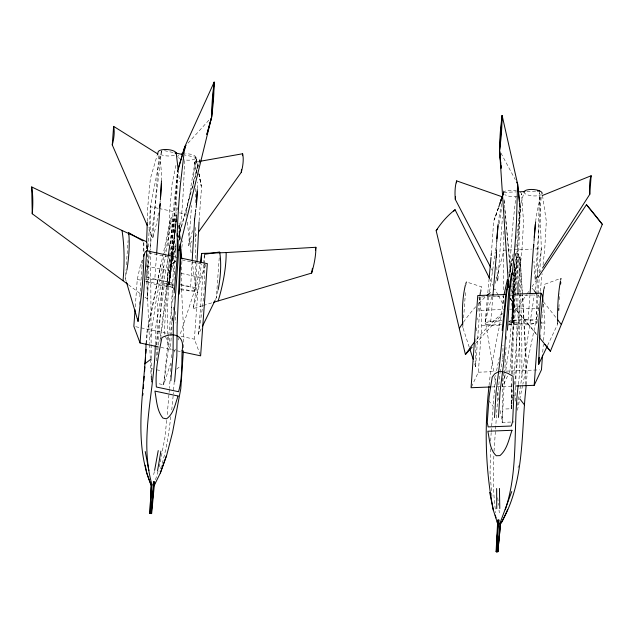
<?xml version="1.0" encoding="UTF-8"?>
<svg xmlns="http://www.w3.org/2000/svg" width="634" height="634" viewBox="0 0 634 634"><rect width="100%" height="100%" fill="white"/><g stroke="black" fill="none" stroke-linecap="round" stroke-linejoin="round"><path stroke-width="0.48" stroke-dasharray="3.17 2.38" d="M167.305 340.236L167.305 335.307M167.305 334.324L167.313 306.721L171.323 255.637M195.66 227.455L195.518 287.717L179.898 335.307M195.692 212.636L195.7 208.689M195.716 202.761L195.755 185.968M195.779 175.103L195.819 157.319L184.423 154.902M143.91 251.611L143.839 241.459L142.983 253.299M181.918 261.367C179.913 291.204 184.684 320.891 183.361 350.681M490.502 448.777L490.058 473.012L492.063 497.73M502.651 377.848L502.199 422.395L514.039 421.943M502.865 357.061L502.984 345.181M503.412 303.607L503.491 295.69M503.554 289.754L503.895 229.587M161.48 181.007L161.512 178.162A81.081 27.563 -78 0 0 158.865 154.625L152.786 238.265L148.063 227.392M197.325 188.623L197.356 185.77A81.081 27.563 -78 0 0 197.269 181.958M505.853 408.962L511.21 408.764L511.654 375.304M511.662 374.322L512.058 344.801L517.281 257.38L520.086 256.905L517.907 253.806L515.569 252.538M156.677 360.912L156.907 346.172M156.923 345.189L157.541 304.883L171.537 218.92L170.649 218.35L173.803 215.703L176.49 214.855M515.442 401.163L517.051 322.151L507.271 322.524M184.565 160.553L183.67 184.431A988.731 861.971 52 0 1 180.848 223.319L178.859 242.259M536.927 294.62L536.324 319.29L522.86 384.149M536.95 293.637L537.331 277.851M537.355 276.86L539.383 192.982M496.509 248.647L496.676 242.862M533.979 243.361L534.058 240.468M175.887 218.833L174.873 219.253L173.51 267.35L171.442 306.753L172.02 321.224M512.747 397.074L511.21 408.764L511.963 383.182M512.224 374.329L514.253 305.461M493.87 456.052C492.8 474.953 493.078 493.934 495.804 512.7M494.021 451.226L498.237 390.433L499.98 373.347M512.399 303.781L511.892 322.341L513.429 295.848M147.302 221.448L147.785 206.7L150.337 178.709L157.121 155.465M173.756 288.121L169.706 286.726L167.233 285.062L168.161 256.556M168.517 245.746L169.643 211.344L172.194 183.345L176.149 164.436M475.896 338.714L475.587 366.666L473.772 361.087M509.744 275.457L510.378 260.194A988.731 882.346 -37.6 0 1 513.199 221.306L515.894 196.643M513.794 293.867L512.431 322.326L514.546 303.702A1232.639 1103.033 -38.2 0 0 518.557 255.066L520.348 208.388L514.309 292.868M513.833 292.892L514.879 262.444M515.109 255.565L515.18 253.6M487.459 296.767L485.026 323.887L490.589 325.401L501.439 325.702M513.469 294.865L514.665 262.452M508.484 325.107L514.166 323.403L514.19 322.777L513.223 322.183L508.626 321.264M508.785 323.609C517.923 325.393 528.17 325.884 536.95 322.54L536.974 321.906C528.138 318.775 517.907 319.734 508.848 321.755M155.298 344.722L155.742 327.128L168.2 256.453M514.237 293.851L512.201 322.334L514.309 267.936M514.348 266.946L514.499 262M512.431 322.326L513.492 302.711L511.963 286.021M173.978 280.204L175.927 241.808M180.698 289.762L189.487 290.927L195.399 290.38L196.936 263.189M199.092 220.862L201.549 187.268L198.989 174.025M505.417 359.106L502.199 422.395L500.099 409.746M505.615 355.151L506.019 347.242M506.415 339.333L506.566 336.369M147.88 253.782L146.636 277.335L149.624 343.58M148.245 246.911L150.369 206.668L161.63 150.06M509.316 297.504L513.492 302.711L512.201 322.334L513.175 302.719L511.86 287.994M490.692 441.05L491.168 432.65M146.074 343.485L146.684 333.104L170.649 218.35M195.581 289.762L190.62 287.162L192.11 261.771M146.502 343.612L147.08 335.061L160.695 264.632M491.223 431.714L495.542 375.486M157.557 354.961L157.826 351.014M157.898 350.023L158.167 346.077M158.231 345.094L163.643 266.153M171.386 254.662L173.819 219.324L174.873 219.253M170.665 371.5L171.212 363.647M171.616 357.75L171.893 353.827M512.129 322.334L514.103 293.851M514.166 292.868L520.031 208.404L517.407 231.339M538.06 294.786L536.324 319.29L509.871 320.305M538.131 293.811L539.241 278.128M539.653 272.248L541.317 248.726L539.431 191.008M126.182 281.266L125.35 278.469L125.992 269.704M126.34 264.83L128.116 240.476M135.264 306.785L137.253 279.435L140.534 264.766L142.515 259.322M139.25 304.597L139.472 301.641M139.829 296.704L142.626 258.236M173.724 285.126C168.398 281.131 161.147 280.751 154.775 279.554L156.59 254.194M172.48 257.618A1232.639 1077.562 52.6 0 1 171.608 265.955L169.436 284.381L172.091 255.93M171.98 326.859L170.348 349.405L164.119 332.747L167.527 285.863L170.808 271.201L175.444 258.49L177.044 257.245M172.408 320.97L172.765 316.073M173.193 310.192L173.55 305.287M173.978 299.406L174.334 294.501M169.991 380.828L169.436 388.333M170.261 377.095L170.395 375.233M174.239 381.525L173.296 393.888M192.062 241.078L188.631 245.873L191.563 205.527M192.847 187.815L194.709 162.233L199.496 161.385M200.273 354.913L194.392 339.174L197.8 292.298L201.089 277.629L205.717 264.917L207.318 263.673M201.176 328.887L198.577 334.221L203.665 264.18M203.736 263.197L204.314 255.304M215.465 299.565L216.329 297.79L219.229 257.848M469.239 347.163L462.891 327.659L463.034 325.71M463.597 317.911L465.578 290.634M466.006 284.793L466.22 281.868L481.388 286.758L481.032 291.688M475.587 366.666L480.675 296.625M471.466 386.859L478.345 372.206L481.753 325.321L481.008 310.311L478.9 297.037L495.669 296.395M495.986 277.518L497.809 281.028L502.461 217.074M503.618 372.792L502.619 386.518L508.69 373.584M537.291 276.289L535.175 279.602L541.246 195.961A81.081 22.816 87.8 0 0 535.976 218.825L535.746 220.711M540.628 337.613L540.842 334.657M541.27 328.737L541.777 321.826M542.062 317.88L542.49 311.968M542.847 307.03L543.061 304.074M544.138 289.278L544.495 284.341L561.042 278.239L560.9 280.188M542.736 352.211L543.306 344.397M543.592 340.49L544.868 322.904L543.52 304.106M547.57 345.482L557.714 324.029L557.857 322.08M558.919 307.466L559.133 304.542M559.489 299.676L559.909 293.827M172.163 257.776L169.143 284.317L171.259 255.835M171.331 254.852L177.607 170.395L172.646 216.812A1232.639 1077.641 52.6 0 0 170.673 243.931M528.098 320.13L529.961 294.77M172.44 255.827L169.215 284.333L171.394 255.867M171.465 254.884L177.916 170.467L175.832 217.486A1232.639 1077.562 52.6 0 1 172.575 256.691M169.365 389.292L167.083 416.506M525.396 384.656C526.141 342.098 522.154 299.438 520.086 256.905L522.503 294.041M511.21 408.764L512.724 390.029M513.92 375.249L519.587 305.255L519.04 257.317M144.909 297.14L147.254 298.907L148.007 288.803A102.55 32.485 -83.9 0 0 147.999 254.789M169.143 284.317L171.576 257.84M169.436 284.381L171.061 264.782L176.03 246.689M176.03 245.683L170.76 264.719L168.921 284.27L169.547 265.519A1232.639 1077.641 52.6 0 1 169.944 257.079M485.05 323.261L490.74 321.557L492.872 296.221M526.22 384.632L527.092 374.274L522.567 295.024M515.394 253.346L515.236 255.193A1232.639 1102.97 -38.2 0 0 515.085 257.063M515.949 246.88L516.187 244.106M514.317 267.786L515.68 257.079L516.686 257.325L509.57 344.674L505.401 372.903M487.808 292.845L489.06 279.111M491.374 253.6L493.712 220.981L498.276 207.912M160.632 338.588L164.856 306.436L170.578 247.664M170.942 243.749L173.225 219.277L171.537 218.92M173.145 395.806L171.759 409.857M169.215 284.333L171.061 264.782L176.537 260.352M516.702 238.63L517.32 232.25M489.052 385.543C491.738 355.896 500.995 327.303 503.412 297.56L503.832 295.666M518.303 384.426C522.59 355.452 516.884 326.161 517.986 297.005M168.612 336.519L163.659 384.759L157.034 383.348M168.715 335.529L172.963 294.184M173.367 290.245L173.573 288.272M514.166 323.403L517.067 296.054M518.414 283.35L521.933 250.137L523.541 222.066L521.616 194.004M536.95 322.54L538.092 311.793M538.195 310.811L538.916 303.971M540.263 291.275L542.125 273.69M543.053 264.901L544.709 249.265L546.326 221.195L542.593 196.112M172.551 254.844L176.672 218.476M166.647 420.342L164.959 437.325L160.101 463.066M172.274 256.794L176.743 217.486M477.893 311.286L479.732 296.791M172.202 254.947L176.783 215.592M161.519 151.043L146.636 277.335L173.47 283.033M159.919 341.449L168.763 267.239M171.695 256.849L176.72 214.569M177.306 209.648L177.544 207.683M498.269 223.081L498.617 220.26A81.081 22.816 87.8 0 1 502.065 203.165M518.073 467.67L518.319 465.736M159.99 202.729L160.236 200.82M195.589 212.255L196.08 208.428M511.091 293.098L510.346 298.939L513.175 302.719M511.218 292.123L514.19 268.761M514.412 384.426L519.674 344.508L519.587 305.255M151.621 380.186L152.136 376.279M156.297 344.967L164.491 283.327L173.875 285.324M172.733 316.176L163.659 384.759L171.315 361.428M181.807 247.593L182.719 240.73M185.96 216.234L186.214 214.276L177.496 212.43M169.936 243.844L173.803 215.703M170.8 416.673C168.589 435.082 165.886 453.54 159.72 471.117M488.862 296.831L485.375 321.24L493.949 372.792M489.559 291.949L495.281 251.928M495.423 250.953L496.676 242.164M499.323 223.612L501.7 207.017M543.679 290.071L544.495 284.341M150.781 336.725L155.552 304.225L164.436 254.179M504.68 377.777L505.258 373.878M517.55 405.269L534.335 294.715M535.08 289.817L541.317 248.726L535.421 248.956M202.444 305.778L193.18 308.655L200.019 264.101M158.516 212.81L158.12 215.251A81.081 27.563 -78 0 1 152.786 238.265M186.38 213.309L195.819 157.319M198.577 334.221L202.595 306.587A176.403 68.71 -76.7 0 0 203.799 293.558M480.39 292.496L481.388 286.758M509.482 277.058L512.676 258.894M164.618 253.22L171.101 218.746M508.967 277.24L512.74 257.095M500.155 372.404L502.493 360.096M502.675 359.153L503.214 356.316M517.431 410.285L522.662 385.115M496.541 370.755L499.354 357.528M508.88 272.937L513.096 253.988M153.65 474.628L154.53 470.959M158.032 471.363L155.068 481.238M159.182 466.751L159.871 463.985M491.818 296.601L485.375 321.24L502.033 320.606M495.281 283.327L503.951 250.161L531.482 249.107M193.18 308.655L195.668 298.923A102.55 36.891 -72.1 0 0 201.2 264.307M518.255 213.595L519.761 208.007M521.021 203.356L524.041 192.181A9.082 3.202 4.2 0 0 530.92 195.676A9.082 3.202 4.2 0 0 541.032 194.757M178.384 238.115L200.106 159.071M178.4 237.116L200.542 157.145M167.233 285.062L168.557 284.024L173.328 283.897M174.382 352.1L175.911 347.432M178.36 339.967L179.588 336.234M498.467 207.841L494.393 219.927L498.451 207.889M509.094 372.721L509.902 370.993L513.31 324.117L512.565 309.107L510.457 295.832L518.35 295.531M539.415 272.977L542.07 268.832M532.021 286.695L537.466 278.492M536.665 334.657L516.052 309.78L526.521 294.667M527.068 293.875L528.724 291.489M194.923 237.076L197.214 233.883M188.068 143.11L210.306 118.606M475.445 343.588L502.168 314.519M502.453 313.196L498.744 316.39A102.55 50.593 -50.4 0 0 475.46 340.894M176.601 369.131L180.476 366.103M170.76 264.719L175.816 260.899M145.558 279.8L148.713 279.198L154.775 279.554M173.542 285.744C164.412 287.289 154.577 284.832 146.153 281.203M203.363 305.493L212.628 302.608M490.74 321.557L501.621 320.899M503.792 192.371L516.314 191.896M526.909 191.492L537.505 191.088M496.652 296.363L503.554 296.094M519.333 295.492L537.085 294.81M481.008 310.311L503.689 309.447M509.609 309.218L539.193 308.084M481.753 325.321L501.478 324.568M508.381 324.299L536.974 323.205M540.921 323.055L544.868 322.904M478.345 372.206L495.114 371.564M505.956 371.144L539.486 369.868M491.77 386.93L512.486 386.138M173.225 219.277L173.819 219.324M516.686 257.325L517.281 257.38M180.262 284.714L190.62 287.162M164.483 150.662L173.978 152.683M158.12 208.309L150.369 206.668L150.615 250.042M159.086 208.515L176.529 212.224M174.199 256.643L176.093 257.039M148.95 252.871L175.444 258.49M182.061 259.9L205.717 264.917M140.534 264.766L142.428 265.171M146.208 265.979L174.596 272.002M181.213 273.405L201.089 277.629M181.142 284.666L195.518 287.717L192.173 261.279M137.253 279.435L141.033 280.244M145.765 281.25L173.201 287.075M180.769 288.676L197.8 292.298M135.739 326.724L167.907 333.555M181.15 336.361L194.392 339.174M160.885 347.4L180.753 351.616M151.407 368.671L153.119 369.036M156.543 369.765L161.678 370.85M128.488 284.793L140.217 293.613M516.052 309.78L521.069 315.534A102.55 6.681 52.3 0 1 536.309 333.73M488.6 400.506L493.022 406.236M500.955 153.095L515.268 179.588M498.023 294.865L494.853 288.914A79.456 39.11 -51.1 0 0 492.872 290.475M498.475 295.713L503.459 305.057M491.413 268.745L493.696 273.135M489.987 279.237L493.965 287.154M197.895 168.343L195.882 157.937A9.082 3.202 4.2 0 0 185.762 153.674M197.729 167.653L195.882 157.937A9.082 3.202 4.2 0 1 183.4 159.673M198.838 173.486L201.24 186.119L198.925 173.542M195.898 157.105L197.856 167.741M494.599 376.683L495.891 384.458M497.183 392.24L498.483 400.022M187.204 222.114L191.175 253.441M178.217 170.166L179.581 181.665M497.73 497.745L498.522 505.306M499.021 510.029L499.315 512.866M503.253 190.786L503.523 193.735M504.062 199.623L510.711 272.271M503.261 191.769L503.436 193.735M504.046 200.606L504.49 205.519M504.838 209.442L510.457 272.287M179.097 225.419L180.167 239.026M179.057 225.522L180.064 239.28M179.097 223.049L180.199 239.533M175.222 311.484L175.935 323.094M179.05 225.712L179.874 240.405M178.764 225.53L179.525 242.093M204.425 255.288L204.711 263.649M149.664 344.571L150.29 358.416M150.329 359.407L151.36 382.143L151.233 359.47M519.515 257.222L520.665 292.337M520.696 293.312L521.83 344.207L521.901 377.119M204.734 264.521L204.592 279.158A176.403 68.71 -76.7 0 1 203.934 291.711M146.937 263.451L147.254 298.907M150.623 251.032L151.138 343.699M151.146 344.682L151.225 358.487M517.907 253.806L517.962 283.263M169.991 256.144A1232.639 1077.641 52.6 0 1 170.134 253.338M126.745 271.019A58.011 16.777 -79.3 0 1 125.35 278.469M179.691 158.421A9.082 3.202 4.2 0 1 178.519 157.62M177.916 156.764A9.082 3.202 4.2 0 1 178.55 155.164M194.709 162.233A81.081 27.563 -78 0 1 196.508 172.044M192.435 230.618A81.081 27.563 -78 0 1 188.631 245.873M174.35 155.172A9.082 3.202 4.2 0 1 159.974 154.236M218.009 290.396A58.011 22.594 -76.7 0 1 216.329 297.782M512.399 303.781A1232.639 1102.97 -38.2 0 1 514.142 270.132M514.332 267.326A1232.639 1102.97 -38.2 0 1 514.665 262.658M476.292 330.845A176.403 58.613 86.5 0 1 476.633 325.646M477.077 319.901A176.403 58.613 86.5 0 1 477.244 317.959M462.891 327.659A58.011 19.274 86.5 0 1 462.772 325.979M465.61 284.135A58.011 19.274 86.5 0 1 466.22 281.876M463.406 322.246A79.456 39.11 -51.1 0 1 475.73 306.753M478.781 303.464A79.456 39.11 -51.1 0 1 485.065 297.243M535.175 279.602A81.081 22.816 87.8 0 1 533.971 260.962M520.324 192.324A9.082 3.202 4.2 0 1 520.482 195.541M517.225 196.532A9.082 3.202 4.2 0 1 504.791 194.646M503.491 192.966A9.082 3.202 4.2 0 1 516.235 190.779M497.809 281.028A81.081 22.816 87.8 0 1 496.763 266.343M557.722 324.029A58.011 13.314 89.1 0 1 557.674 322.349M560.575 280.505A58.011 13.314 89.1 0 1 561.042 278.247M531.981 288.105A79.456 4.771 52.8 0 1 533.551 289.936M537.989 295.222A79.456 4.771 52.8 0 1 540.342 298.059M543.378 301.776A79.456 4.771 52.8 0 1 555.741 317.293"/><path stroke-width="0.95" d="M177.274 233.518L177.266 256.294L174.16 293.027M161.48 181.007L160.354 199.861M184.763 149.465L184.795 146.716L214.165 82.095L213.816 93.729A305.16 266.042 52 0 1 212.945 105.735L211.613 117.163L178.891 250.747M197.309 189.566L196.199 207.469M547.15 346.37L538.694 364.249L539.534 336.282A176.403 40.489 89.1 0 1 541.531 308.853L543.679 290.071M315.415 250.145L315.891 247.284L226.156 252.57L201.652 253.449L201.382 261.715M143.886 254.25L143.538 266.193A176.403 51.005 -79.3 0 1 141.548 293.629L138.038 321.367L126.459 282.201M146.628 242.085L147.27 222.431M516.647 182.156L517.574 183.868L517.502 185.833L517.574 183.868L502.12 115.459L500.773 127.014A305.16 272.327 -37.6 0 0 499.901 139.012L499.568 150.535L508.666 287.638M177.084 236.117L177.663 222.645A988.731 861.971 52 0 1 180.492 183.749L184.795 146.716L186.103 145.273M498.696 519.943L496.699 551.128L496.105 551.414L496.517 551.873L497.841 551.731L500.543 523.89C525.103 482.918 520.95 433.26 525.982 387.461L526.141 385.575M155.259 345.681C154.498 392.105 138.941 438.752 151.994 484.828L150.337 512.993L149.886 513.294L151.122 513.651L151.677 513.278L154.284 485.319L160.354 472.996L166.766 454.958L172.551 432.451L180.785 388.745L183.321 351.64M517.495 185.841L517.574 183.868L520.237 207.405M179.224 294.097L180.809 257.047L180.096 244.32M149.886 513.294L151.217 485.343C132.458 440.186 144.703 390.592 146.074 343.485M494.504 417.56L496.089 391.804L499.766 362.553L506.621 293.32L508.809 280.886M498.475 417.402L500.06 391.654L503.737 362.402L508.595 293.241L511.408 273.682M149.901 513.397L151.201 486.476M196.984 262.199L199.044 221.845M496.105 551.414L497.571 523.351L493.331 510.164L489.694 492.38M496.699 241.895L498.158 224.024M534.058 240.468L535.635 221.654M192.165 260.796L194.63 218.793M507.446 330.219L509.609 293.407L512.359 271.851M496.335 551.786L496.731 545.074M497.008 540.287L497.349 534.533M497.793 526.87L497.967 523.993L497.08 521.719M160.648 196.667L161.44 183.86M196.492 204.275L197.285 191.468M496.517 551.136L498.047 519.967M496.517 551.873L496.763 548.045M145.162 363.092L145.503 358.186M145.844 353.273L146.113 349.35M142.824 395.141L142.959 393.31M147.278 225.577L112.266 144.917L113.613 126.372L158.024 154.102M128.536 234.635L128.678 232.686L142.999 240.975M135.05 309.717L133.845 326.32L140.066 342.978L158.048 346.798M138.038 321.367L138.252 318.411M140.066 342.978L146.763 250.81L173.256 256.437M143.87 380.963L144.211 376.303M144.552 371.635L144.893 366.975M156.661 253.212L160.228 203.459L159.506 207.326M198.363 232.282L241.277 172.313L241.491 169.381M242.481 155.718L242.624 153.761L200.455 161.218M490.502 266.993L455.315 199.433L455.529 196.508M456.528 182.838L456.662 180.888L502.041 196.746M515.442 386.027L534.177 385.306L540.873 293.146L513.263 294.2M538.694 364.249L539.193 357.346M542.522 355.135L541.46 369.788L534.177 385.306M558.712 310.391L558.847 308.441M560.622 284.087L560.765 282.138M542.593 268.008L589.794 194.289L591.142 175.745L542.157 195.597M530.032 293.796L533.693 244.042L533.749 246.991M143.3 388.61L143.585 384.79M153.293 484.661L153.523 481.745M151.677 513.278L151.185 512.906L153.832 481.769M496.882 238.693L497.92 225.902M534.24 237.259L535.286 224.476M151.368 512.946L153.769 484.741L154.45 481.903M492.959 295.246L496.485 253.331M151.328 513.603L151.494 511.693M151.819 507.866L152.144 504.038M152.469 500.218L152.715 497.349M153.119 492.563L153.285 490.653M498.752 522.884L499.006 519.967M497.841 551.731L499.957 523.264L511.741 491.54M489.147 278.128L491.017 257.523M491.191 255.565L491.374 253.6M497.793 551.818L500.543 523.89L499.957 523.264M488.957 386.494C484.384 427.609 485.311 469.58 493.331 510.164M502.176 330.417L505.916 293.55L508.436 280.117M518.2 385.377C512.954 426.801 518.81 469.437 505.282 509.712M170.831 380.685L173.034 354.992L173.312 325.448L178.305 256.302L178.043 239.842M174.635 381.502L176.846 355.801L177.116 326.264L180.207 256.707L179.755 246.959M512.201 274.419L513.691 260.067A988.731 882.346 -37.6 0 0 516.512 221.179L517.574 183.868L519.341 201.533M195.47 213.206L194.361 220.418M168.335 255.486L169.801 244.811M200.17 263.134L201.652 253.449M479.867 295.935L480.39 292.496M213.555 302.323L311.635 273.08L312.419 268.301M157.525 470.959L160.893 451.131M154.625 470.341L158.231 450.568M504.038 294.723L507.406 279.562M206.906 134.313L211.613 117.163L214.165 82.095L212.834 93.523A305.16 266.042 52 0 0 211.962 105.529L211.613 117.163L206.866 134.305M178.186 169.516L184.795 146.716L184.462 149.664L184.795 146.716L177.9 169.452M153.88 484.788L154.688 481.991M157.391 154.53L158.207 151.748A9.082 3.202 4.2 0 1 168.414 149.648A9.082 3.202 4.2 0 1 176.165 153.753M507.675 509.53L502.033 521.774L499.877 524.167M500.044 203.189L503.182 193.893L500.559 201.374M498.76 206.961L503.134 193.996M160.354 472.996L166.377 456.036M143.514 256.604L145.162 252.063L146.763 250.81M544.788 344.452L550.407 351.244L602.3 224.325L586.442 204.687L538.004 277.676M202.476 326.225L215.029 300.453M154.815 483.774L153.69 485.874L154.284 485.319M489.543 278.358L455.054 209.711A42.423 20.882 -51.1 0 0 436.16 230.681L465.419 354.493L471.276 346.267A102.55 50.593 -50.4 0 1 474.398 342.225M436.16 230.681L437.46 229.231M453.754 211.162L455.054 209.711M465.419 354.493L472.1 347.226M144.79 363.908L150.979 359.074M151.994 484.828L151.217 485.343L151.78 485.723M204.386 254.313L219.657 251.999A58.011 22.594 -76.7 0 1 218.175 289.572M150.337 512.993L151.185 512.906M519.198 191.785L524.984 191.563M537.505 191.088L539.431 191.008M505.377 294.501L477.759 295.555L471.062 387.723L490.787 386.97M496.699 551.128L497.5 551.358M174.929 152.881L181.578 154.292M180.825 258.046L207.318 263.673L200.621 355.832L182.647 352.021M127.711 284.206L32.247 213.761L31.7 186.943L121.997 230.459L146.739 241.784L147.659 250.311M550.407 351.244L544.218 343.477A102.55 6.681 52.3 0 0 539.32 337.423M540.873 293.146L542.015 294.628L543.069 301.261M520.149 399.293L524.572 405.031M497.967 523.993L497.571 523.351M151.241 485.509L146.612 472.821L145.21 465.166M469.842 349.017L473.17 359.232M495.241 515.093L496.034 517.93M145.226 451.543L148.895 470.563M497.793 520.007L498.142 522.907M176.181 152.913L177.995 168.248M519.539 203.498L519.928 207.421M500.709 163.295L499.568 150.535L502.12 115.459L501.795 126.974A305.16 272.327 -37.6 0 1 500.923 138.981L499.568 150.535L501.185 168.2L500.892 165.26M180.928 248.734L181.689 258.45M499.426 488.426L499.79 508.539M146.771 245.723L146.803 248.679M496.652 488.537L496.763 508.658M517.962 283.263L517.978 294.057M496.485 249.614L496.493 257.459M128.678 232.694A58.011 16.777 -79.3 0 1 126.879 270.187M121.997 230.459A79.456 25.463 -84.5 0 1 123.02 280.68M31.7 186.943A42.423 13.591 -84.5 0 1 32.247 213.761M181.419 154.03A9.082 3.202 4.2 0 1 182.758 153.816M242.624 153.761A17.982 6.11 -78 0 1 241.277 172.313M113.613 126.372A17.982 6.11 -78 0 1 112.266 144.917M226.156 252.57A79.456 28.237 -71.4 0 1 218.183 300.881M315.891 247.284A42.423 15.073 -71.4 0 1 311.635 273.08M462.717 325.139A58.011 19.274 86.5 0 1 465.419 284.912M459.46 328.182A79.456 39.11 -51.1 0 1 462.899 322.983M486.999 295.476A79.456 39.11 -51.1 0 1 490.248 292.639M524.041 192.181A9.082 3.202 4.2 0 1 534.129 189.574A9.082 3.202 4.2 0 1 541.904 194.028M589.794 194.289A17.982 5.056 87.8 0 1 591.142 175.745M455.315 199.433A17.982 5.056 87.8 0 1 456.662 180.888M557.651 321.501A58.011 13.314 89.1 0 1 560.424 281.282M534.09 290.57A79.456 4.771 52.8 0 1 536.847 293.843M557.357 319.37A79.456 4.771 52.8 0 1 561.169 324.291M586.442 204.687A42.423 2.544 52.8 0 1 602.3 224.325M182.093 350.657C181.673 364.32 182.362 378.522 178.566 391.725L156.36 387.009C155.045 370.486 158.777 353.827 161.9 337.613C173.486 331.416 185.247 335.426 182.093 350.657M513.865 395.679L512.66 421.499L511.273 426.024L488.125 426.912L487.269 422.474L489.107 396.63L492.222 377.103L494.679 373.854L498.483 371.738L502.453 371.579L507.921 373.347L513.049 376.311L513.865 395.679M184.795 146.716L184.454 149.672L184.795 146.716M512.003 430.296C508.959 438.926 507.248 449.411 499.949 455.6L496.271 455.743C489.638 449.768 489.654 439.394 487.839 431.215L512.003 430.296M178.106 396.012C175.182 403.747 173.795 413.947 166.473 418.844L162.946 418.091C156.772 410.745 156.638 400.141 154.926 391.091L178.106 396.012"/></g></svg>
